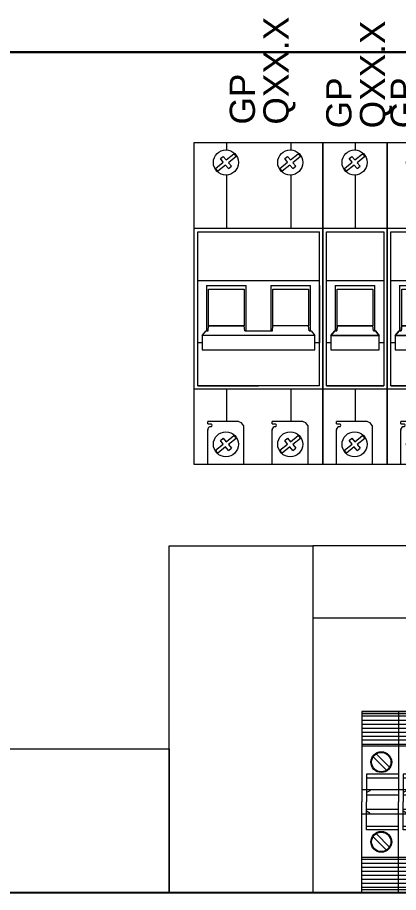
# Model space of a CAD drawing. Header units: millimetres. Extents: x 979 to 5828, y -1860 to 642.
# Drawn here: x 5231.4 to 5337.5, y -583.6 to -340 of the extents above; entities that cross this region are included whole.
import ezdxf

# ---------------------------------------------------------------- set-up
doc = ezdxf.new("R2010")
doc.units = ezdxf.units.MM
doc.layers.add('CABLES', color=140, linetype='Continuous', lineweight=13)
doc.layers.add('eProC - L2', color=41, linetype='Continuous', lineweight=20)
doc.styles.get("Standard").update_dxf_attribs({"font": 'arial.ttf'})

# ---------------------------------------------------------------- blocks, each defined once
blk = doc.blocks.new('eProC_S5X_2Pv03')
at = {"layer": 'eProC - L2'}
for p, q in [((0, 0), (17.93, 0)), ((0, -89.63), (0, 0)), ((17.93, 0), (35.85, 0)), ((35.85, 0), (35.85, -89.63)), ((0, -23.9), (17.93, -23.9)), ((17.93, -23.9), (35.85, -23.9)), ((1, -24.9), (34.85, -24.9)), ((1, -24.9), (16.93, -24.9)), ((1, -67.72), (1, -24.9)), ((1, -24.9), (34.85, -24.9)), ((34.85, -67.72), (34.85, -24.9)), ((3.44, -39.83), (14.48, -39.83)), ((21.37, -39.83), (32.41, -39.83)), ((34.85, -39.83), (34.85, -53.78)), ((34.85, -67.72), (1, -67.72)), ((1, -67.72), (17.93, -67.72)), ((17.93, -68.71), (0, -68.71)), ((35.85, -68.71), (17.93, -68.71)), ((35.85, -68.71), (17.93, -68.71)), ((3.77, -78.36), (3.77, -77.68)), ((12.29, -77.68), (3.77, -77.68)), ((21.7, -78.36), (21.7, -77.68)), ((30.21, -77.68), (21.7, -77.68)), ((3.77, -78.36), (4.69, -78.36)), ((3.77, -89.63), (3.77, -79.93)), ((13.73, -78.81), (13.73, -89.63)), ((21.7, -78.36), (22.61, -78.36)), ((21.7, -89.63), (21.7, -79.93)), ((31.66, -78.81), (31.66, -89.63)), ((17.93, -89.63), (0, -89.63)), ((35.85, -89.63), (17.93, -89.63)), ((35.85, -89.63), (17.93, -89.63))]:
    blk.add_line(p, q, dxfattribs=at)
for points in [[(8.96, 0), (8.96, -2.11)], [(26.89, 0), (26.89, -2.11)], [(7.3, -4.52), (8.09, -3.88)], [(8.1, -5.52), (7.3, -4.52)], [(8.09, -3.88), (8.89, -4.87)], [(8.89, -4.87), (11.02, -3.15)], [(11.67, -3.94), (9.54, -5.67)], [(25.22, -4.52), (26.02, -3.88)], [(26.02, -5.52), (25.22, -4.52)], [(26.02, -3.88), (26.82, -4.87)], [(26.82, -4.87), (28.95, -3.15)], [(29.59, -3.94), (27.46, -5.67)], [(5.97, -7.24), (8.1, -5.52)], [(8.74, -6.31), (6.61, -8.03)], [(9.54, -7.3), (8.74, -6.31)], [(9.54, -5.67), (10.34, -6.66)], [(9.54, -7.3), (10.34, -6.66)], [(23.89, -7.24), (26.02, -5.52)], [(26.67, -6.31), (24.54, -8.03)], [(27.47, -7.3), (26.67, -6.31)], [(27.46, -5.67), (28.26, -6.66)], [(27.47, -7.3), (28.26, -6.66)], [(8.96, -9.07), (8.96, -23.9)], [(26.89, -9.07), (26.89, -23.9)], [(1, -38.4), (34.85, -38.4)], [(2.22, -55.77), (1, -55.77), (1, -39.83)], [(3.44, -39.83), (3.44, -52.42)], [(4.01, -40.84), (13.91, -40.84)], [(14.48, -52.42), (14.48, -39.83)], [(21.37, -39.83), (21.37, -51.06)], [(21.37, -39.83), (21.37, -52.42)], [(21.94, -40.83), (31.84, -40.83)], [(32.41, -52.42), (32.41, -39.83)], [(34.85, -39.83), (34.86, -55.77), (33.63, -55.77)], [(3.87, -52.42), (4.01, -51.06)], [(4.01, -51.06), (13.91, -51.06)], [(14.06, -52.42), (13.91, -51.06)], [(21.79, -52.42), (21.94, -51.06)], [(31.98, -52.42), (31.84, -51.06)], [(2.22, -53.78), (3.3, -52.42), (3.87, -52.42)], [(14.06, -52.42), (21.79, -52.42)], [(14.06, -52.42), (21.79, -52.42)], [(31.98, -52.42), (32.55, -52.42), (33.63, -53.78)], [(21.37, -53.78), (14.48, -53.78)], [(21.37, -53.78), (14.48, -53.78)], [(8.96, -68.71), (8.96, -77.68)], [(26.89, -68.71), (26.89, -77.68)], [(7.3, -82.97), (8.09, -82.33)], [(8.09, -82.33), (8.89, -83.32)], [(8.89, -83.32), (11.02, -81.59)], [(11.67, -82.39), (9.54, -84.11)], [(25.22, -82.97), (26.02, -82.33)], [(26.02, -82.33), (26.82, -83.32)], [(26.82, -83.32), (28.95, -81.59)], [(29.59, -82.39), (27.46, -84.11)], [(5.97, -85.69), (8.1, -83.96)], [(8.74, -84.75), (6.61, -86.48)], [(8.1, -83.96), (7.3, -82.97)], [(9.54, -85.75), (8.74, -84.75)], [(9.54, -84.11), (10.34, -85.1)], [(9.54, -85.75), (10.34, -85.1)], [(23.89, -85.69), (26.02, -83.96)], [(26.67, -84.75), (24.54, -86.48)], [(26.02, -83.96), (25.22, -82.97)], [(27.47, -85.75), (26.67, -84.75)], [(27.46, -84.11), (28.26, -85.1)], [(27.47, -85.75), (28.26, -85.1)]]:
    blk.add_lwpolyline(points, dxfattribs=at)
for points in [[(4.01, -40.84), (13.91, -40.84), (13.91, -51.06), (4.01, -51.06)], [(21.94, -40.83), (31.84, -40.83), (31.84, -51.06), (21.94, -51.06)], [(33.63, -53.78), (2.22, -53.78), (2.22, -57.76), (33.63, -57.76)]]:
    blk.add_lwpolyline(points, close=True, dxfattribs=at)
for centre in [(8.82, -5.59), (26.74, -5.59), (8.82, -84.04), (26.74, -84.04)]:
    blk.add_circle(centre, 3.49, dxfattribs=at)
for centre, radius, start, end in [((8.82, -5.59), 3.29, 30.0698, 47.915), ((26.74, -5.59), 3.29, 30.0698, 47.915), ((8.82, -5.59), 3.29, 210.0698, 227.915), ((26.74, -5.59), 3.29, 210.0698, 227.915), ((11.7, -79.91), 2.3, 28.3062, 75.3734), ((29.63, -79.91), 2.3, 28.3062, 75.3734), ((4.63, -80), 0.861, 87.2312, 184.5479), ((4.64, -78.75), 0.383, 277.0137, 83.3784), ((22.56, -80), 0.861, 87.2312, 184.5479), ((22.56, -78.75), 0.383, 277.0137, 83.3784), ((8.82, -84.04), 3.29, 30.0698, 47.915), ((26.74, -84.04), 3.29, 30.0698, 47.915), ((8.82, -84.04), 3.29, 210.0698, 227.915), ((26.74, -84.04), 3.29, 210.0698, 227.915)]:
    blk.add_arc(centre, radius, start, end, dxfattribs=at)
for tag, p in [('GP', (16.92, 4.96)), ('ID', (26.29, 4.96))]:
    blk.add_attdef(tag, p, '', height=7.03, rotation=90, dxfattribs=at)
blk = doc.blocks.new('eProC_S5X_1Pv03')
at = {"layer": 'eProC - L2'}
for p, q in [((0, 0), (17.93, 0)), ((0, -89.63), (0, 0)), ((0, -23.9), (17.93, -23.9)), ((1, -24.9), (16.93, -24.9)), ((1, -24.9), (16.93, -24.9)), ((1, -67.72), (1, -24.9)), ((1, -24.9), (16.93, -24.9)), ((3.44, -39.83), (14.48, -39.83)), ((16.93, -67.72), (1, -67.72)), ((1, -67.72), (16.93, -67.72)), ((17.93, -68.71), (0, -68.71)), ((3.77, -78.36), (3.77, -77.68)), ((12.29, -77.68), (3.77, -77.68)), ((3.77, -78.36), (4.69, -78.36)), ((3.77, -89.63), (3.77, -79.93)), ((13.73, -78.81), (13.73, -89.63)), ((17.93, -89.63), (0, -89.63))]:
    blk.add_line(p, q, dxfattribs=at)
for points in [[(8.96, 0), (8.96, -2.11)], [(17.93, 0), (17.93, -89.63)], [(7.3, -4.52), (8.09, -3.88)], [(8.1, -5.52), (7.3, -4.52)], [(8.09, -3.88), (8.89, -4.87)], [(8.89, -4.87), (11.02, -3.15)], [(11.67, -3.94), (9.54, -5.67)], [(5.97, -7.24), (8.1, -5.52)], [(8.74, -6.31), (6.61, -8.03)], [(9.54, -7.3), (8.74, -6.31)], [(9.54, -5.67), (10.34, -6.66)], [(9.54, -7.3), (10.34, -6.66)], [(8.96, -9.07), (8.96, -23.9)], [(16.93, -24.9), (16.93, -67.72)], [(1, -38.4), (16.93, -38.4)], [(2.22, -55.77), (1, -55.77), (1, -39.83)], [(3.44, -39.83), (3.44, -52.42)], [(4.01, -40.84), (13.91, -40.84)], [(14.48, -52.42), (14.48, -39.83)], [(4.01, -51.06), (3.87, -52.42), (3.3, -52.42), (2.22, -53.78), (15.71, -53.76), (14.63, -52.41), (14.06, -52.47), (13.91, -51.06), (4.01, -51.06)], [(3.87, -52.42), (4.01, -51.06)], [(4.01, -51.06), (13.91, -51.06)], [(14.06, -52.42), (13.91, -51.06)], [(2.22, -53.78), (3.3, -52.42), (3.87, -52.42)], [(14.06, -52.41), (14.63, -52.41), (15.71, -53.76)], [(15.71, -53.78), (14.48, -53.78)], [(16.93, -55.77), (15.71, -55.77)], [(8.96, -68.71), (8.96, -77.68)], [(7.3, -82.97), (8.09, -82.33)], [(8.09, -82.33), (8.89, -83.32)], [(8.89, -83.32), (11.02, -81.59)], [(11.67, -82.39), (9.54, -84.11)], [(5.97, -85.69), (8.1, -83.96)], [(8.74, -84.75), (6.61, -86.48)], [(8.1, -83.96), (7.3, -82.97)], [(9.54, -85.75), (8.74, -84.75)], [(9.54, -84.11), (10.34, -85.1)], [(9.54, -85.75), (10.34, -85.1)]]:
    blk.add_lwpolyline(points, dxfattribs=at)
for points in [[(4.01, -40.84), (13.91, -40.84), (13.91, -51.06), (4.01, -51.06)], [(15.71, -53.78), (2.22, -53.78), (2.22, -57.76), (15.71, -57.76)]]:
    blk.add_lwpolyline(points, close=True, dxfattribs=at)
for centre in [(8.82, -5.59), (8.82, -84.04)]:
    blk.add_circle(centre, 3.49, dxfattribs=at)
for centre, radius, start, end in [((8.82, -5.59), 3.29, 30.0698, 47.915), ((8.82, -5.59), 3.29, 210.0698, 227.915), ((11.7, -79.91), 2.3, 28.3062, 75.3734), ((4.63, -80), 0.861, 87.2312, 184.5479), ((4.64, -78.75), 0.383, 277.0137, 83.3784), ((8.82, -84.04), 3.29, 30.0698, 47.915), ((8.82, -84.04), 3.29, 210.0698, 227.915)]:
    blk.add_arc(centre, radius, start, end, dxfattribs=at)
for tag, p in [('GP', (7.95, 3.91)), ('ID', (17.33, 3.91))]:
    blk.add_attdef(tag, p, '', height=7.03, rotation=90, dxfattribs=at)
blk = doc.blocks.new('eProC_Z_BPN10')
at = {"layer": 'eProC - L2'}
for p, q in [((0, 0), (0, -25.2)), ((0, 0), (10.2, 0)), ((10.2, 0), (0, 0)), ((10.2, 0), (10.2, -25.2)), ((10.2, -0.71), (0, -0.71)), ((10.2, -1.36), (0, -1.36)), ((10.2, -2.52), (0, -2.52)), ((10.2, -3.59), (0, -3.59)), ((10.2, -4.75), (0, -4.75)), ((10.2, -5.82), (0, -5.82)), ((10.2, -6.98), (0, -6.98)), ((10.2, -8.04), (0, -8.04)), ((10.2, -9.2), (0, -9.2)), ((10.2, -9.71), (0, -9.71)), ((7.69, -15.54), (3.96, -11.81)), ((6.84, -16.39), (3.11, -12.66)), ((10.2, -17.45), (1.3, -17.45)), ((1.3, -17.45), (1.3, -25.2)), ((1.3, -18.45), (10.2, -18.45)), ((1.3, -21.85), (0, -21.85)), ((10.2, -21.85), (1.3, -21.85)), ((2.2, -21.85), (2.2, -22.08)), ((2.2, -22.08), (1.3, -22.6)), ((1.3, -23.2), (10.2, -23.2)), ((0, -50.4), (0, -25.2)), ((1.3, -32.95), (1.3, -25.2)), ((10.2, -50.4), (10.2, -25.2)), ((1.3, -28.55), (0, -28.55)), ((1.3, -27.2), (10.2, -27.2)), ((2.2, -28.32), (1.3, -27.8)), ((10.2, -28.55), (1.3, -28.55)), ((2.2, -28.55), (2.2, -28.32)), ((1.3, -31.95), (10.2, -31.95)), ((10.2, -32.95), (1.3, -32.95)), ((7.69, -37.74), (3.96, -34.01)), ((6.84, -38.59), (3.11, -34.86)), ((10.2, -40.69), (0, -40.69)), ((10.2, -41.2), (0, -41.2)), ((10.2, -42.36), (0, -42.36)), ((10.2, -43.42), (0, -43.42)), ((10.2, -44.58), (0, -44.58)), ((10.2, -45.65), (0, -45.65)), ((10.2, -46.81), (0, -46.81)), ((10.2, -47.88), (0, -47.88)), ((10.2, -49.04), (0, -49.04)), ((10.2, -49.69), (0, -49.69)), ((0, -50.4), (10.2, -50.4)), ((10.2, -50.4), (0, -50.4))]:
    blk.add_line(p, q, dxfattribs=at)
for centre, radius in [((5.4, -14.1), 2.9), ((5.4, -14.1), 2.7), ((5.4, -36.3), 2.9), ((5.4, -36.3), 2.7)]:
    blk.add_circle(centre, radius, dxfattribs=at)

msp = doc.modelspace()

# ---------------------------------------------------------------- linework, layer by layer
msp.add_line((4887.601, -349.676), (5787.602, -349.676))
msp.add_lwpolyline([(4887.601, -349.676), (4887.601, -583.601), (5827.602, -583.601), (5827.602, -349.676), (4887.601, -349.676)])
at = {"layer": 'CABLES'}
for points in [[(5273.647, -487.113), (5313.647, -487.113), (5313.647, -583.601), (5273.647, -583.601), (5273.647, -487.113)], [(5313.647, -487.113), (5313.647, -507.113), (5827.602, -507.113), (5827.602, -487.113), (5313.647, -487.113)], [(4947.601, -583.601), (4947.601, -543.601), (5273.647, -543.601), (5273.647, -583.601), (4947.601, -583.601)]]:
    msp.add_lwpolyline(points, dxfattribs=at)

# ---------------------------------------------------------------- block references
at = {"color": 4}
for name, p in [('eProC_S5X_2Pv03', (5280.591, -374.799)), ('eProC_S5X_1Pv03', (5316.442, -374.799)), ('eProC_S5X_1Pv03', (5334.367, -374.799))]:
    msp.add_blockref(name, p, dxfattribs=at).add_auto_attribs({'GP': 'GP', 'ID': 'QXX.X'})
for p in [(5327.295, -533.201), (5337.495, -533.201)]:
    msp.add_blockref('eProC_Z_BPN10', p)

doc.saveas('drawing.dxf')
